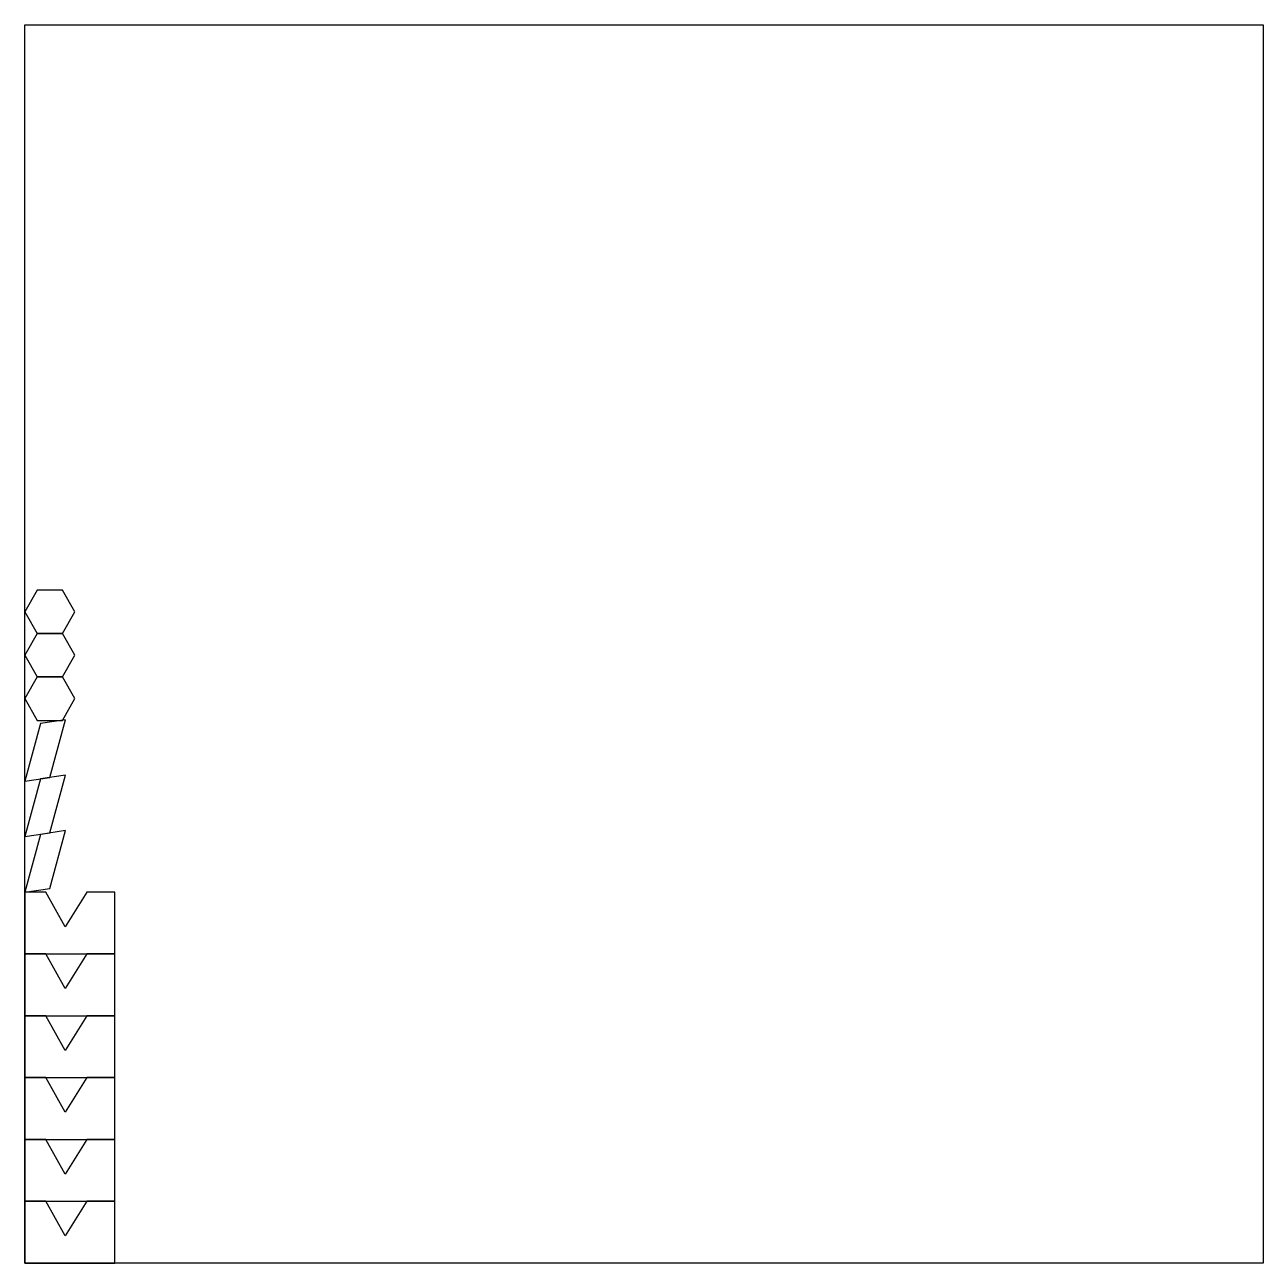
# Model space of a CAD drawing. Header units: metres. Extents: x 0 to 1000, y 0 to 1000.
import ezdxf

# ---------------------------------------------------------------- set-up
doc = ezdxf.new("R2010")
doc.units = ezdxf.units.M

msp = doc.modelspace()

# ---------------------------------------------------------------- linework, layer by layer
for points in [[(0, 0), (0, 1000), (1000, 1000), (1000, 0), (0, 0)], [(30.4, 508.5), (40.5, 526.1), (30.4, 543.6), (10.1, 543.6), (0, 526.1), (10.1, 508.5), (30.4, 508.5)], [(30.4, 473.4), (40.5, 491), (30.4, 508.5), (10.1, 508.5), (0, 491), (10.1, 473.4), (30.4, 473.4)], [(30.4, 438.3), (40.5, 455.9), (30.4, 473.4), (10.1, 473.4), (0, 455.9), (10.1, 438.3), (30.4, 438.3)], [(0, 389.2), (20.2, 392.1), (32.8, 438.7), (12.6, 435.7), (0, 389.2)], [(0, 344.5), (20.2, 347.4), (32.8, 394), (12.6, 391), (0, 344.5)], [(0, 299.7), (20.2, 302.7), (32.8, 349.3), (12.6, 346.3), (0, 299.7)], [(0, 299.7), (0, 249.8), (72.7, 249.8), (72.7, 299.7), (50.1, 299.7), (32.6, 271.7), (17.1, 299.7), (0, 299.7)], [(0, 249.8), (0, 199.8), (72.7, 199.8), (72.7, 249.8), (50.1, 249.8), (32.6, 221.8), (17.1, 249.8), (0, 249.8)], [(0, 199.8), (0, 149.9), (72.7, 149.9), (72.7, 199.8), (50.1, 199.8), (32.6, 171.8), (17.1, 199.8), (0, 199.8)], [(0, 149.9), (0, 99.9), (72.7, 99.9), (72.7, 149.9), (50.1, 149.9), (32.6, 121.9), (17.1, 149.9), (0, 149.9)], [(0, 99.9), (0, 50), (72.7, 50), (72.7, 99.9), (50.1, 99.9), (32.6, 71.9), (17.1, 99.9), (0, 99.9)], [(0, 50), (0, 0), (72.7, 0), (72.7, 50), (50.1, 50), (32.6, 22), (17.1, 50), (0, 50)]]:
    msp.add_lwpolyline(points, close=True)

doc.saveas('drawing.dxf')
